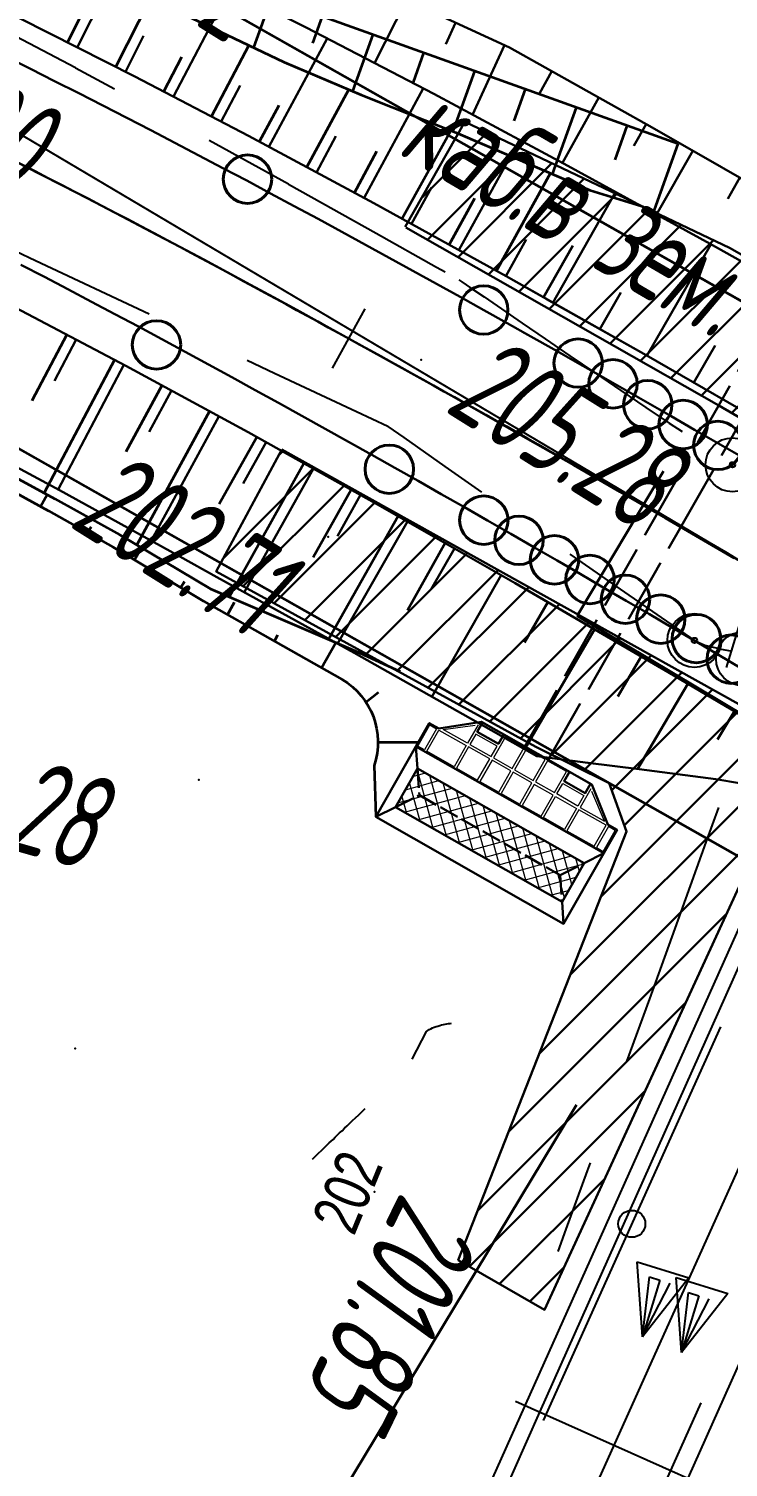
# Model space of a CAD drawing. Header units: millimetres. Extents: x -1799 to 6962, y -1020 to 4121.
# Drawn here: x 4427.6 to 4453.5, y 2920.2 to 2973.5 of the extents above; entities that cross this region are included whole.
import ezdxf

# ---------------------------------------------------------------- set-up
doc = ezdxf.new("R2010")
doc.units = ezdxf.units.MM
doc.linetypes.add('ACAD_ISO02W100', pattern=[15, 12, -3])
doc.linetypes.add('CONTI', pattern=[0])
for name, color, linetype, lineweight in [('10', 1, 'Continuous', 35), ('Георешетка', 80, 'Continuous', 30), ('КОПИЯ_ОСЬ_13_ОТКОСЫ', 7, 'Continuous', 30), ('КОПИЯ_ОСЬ_ГРАНИЦЫ_ПОЛОС', 7, 'Continuous', 30), ('Огражд-перила', 1, 'ограждение2', 40), ('ОСЬ_ВЕРХ_ПОКРЫТИЯ_ГРАНИЦЫ_ПОЛОС', 7, 'Continuous', 30), ('ОСЬ_ВЕРХ_ПОКРЫТИЯ_ОСЬ', 1, 'Continuous', 30), ('Ось_примыкания', 1, 'Continuous', 35), ('Трубы мет.', 7, 'ACAD_ISO02W100', 30)]:
    doc.layers.add(name, color=color, linetype=linetype, lineweight=lineweight)
for name, color, linetype in [('GOR_BDEFAULT', 212, 'CONTI'), ('NAD_MDEFAULT', 7, 'CONTI'), ('PI_OTDEFAULT', 172, 'CONTI'), ('PI_TTDEFAULT', 5, 'CONTI'), ('PLN_O', 7, 'CONTI'), ('SIT_LDEFAULT', 7, 'CONTI'), ('USLZNDEFAULT', 7, 'CONTI'), ('КОПИЯ_ОСЬ_ТАНГЕНСЫ', 1, 'Continuous'), ('ОСЬ_ВЕРХ_ПОКРЫТИЯ_ОТКОСЫ', 7, 'Continuous'), ('ОСЬ_ВЕРХ_ПОКРЫТИЯ_ПИКЕТЫ', 1, 'Continuous'), ('ОСЬ_ВЕРХ_ПОКРЫТИЯ_ТАНГЕНСЫ', 1, 'Continuous'), ('разметка', 7, 'Continuous')]:
    doc.layers.add(name, color=color, linetype=linetype)
doc.styles.add('eskd', font='spds.shx', dxfattribs={"width": 1.2, "oblique": 15})
doc.styles.add('SHRFT', font='TXT', dxfattribs={"width": 3.5})
doc.linetypes.add('ограждение2', pattern='A,0.25,-0.1,[132,ltypeshp.shx,S=0.1,R=0,X=-0.1,Y=0],-0.1,1', length=1.45)

# ---------------------------------------------------------------- blocks, each defined once
blk = doc.blocks.new('BL_4019')
at = {"color": 0}
for p, q in [((0, 0), (-1, 2.6)), ((-1, 2.6), (1, 2.6)), ((0, 0), (-0.4, 2.2)), ((-0.4, 2.2), (0, 2.2)), ((1, 2.6), (0, 0)), ((0, 2.2), (0, 0)), ((0, 0), (0.4, 2.2))]:
    blk.add_line(p, q, dxfattribs=at)
blk = doc.blocks.new('BL_11')
at = {"color": 0}
for p, q in [((-1, 0), (-1, 3.6)), ((1, 0), (1, 3.6))]:
    blk.add_line(p, q, dxfattribs=at)
for centre in [(0, 3.2), (0, 1.6)]:
    blk.add_circle(centre, 0, dxfattribs=at)
blk.add_arc((0, 2.8), 1.2, 36, 143, dxfattribs=at)
blk = doc.blocks.new('BL_26')
at = {"color": 0}
for radius in [1, 0.1]:
    blk.add_circle((0, 0), radius, dxfattribs=at)
blk = doc.blocks.new('A$C722332E8')
at = {"layer": 'Трубы мет.', "linetype": 'Continuous', "lineweight": 0}
h = blk.add_hatch(dxfattribs=at)
h.set_pattern_fill('ANSI37', color=256, scale=32, angle=180, style=0)
h.set_pattern_definition([(225, (1764.2833, 2123.5905), (2.828427, -2.828427), []), (315, (1764.2833, 2123.5905), (2.828427, 2.828427), [])])
h.paths.add_polyline_path([(-43.25, 35.5), (-26.75, 35.5), (-26.75, -35.5), (-43.25, -35.5)])
at = {"layer": 'Трубы мет.', "linetype": 'Continuous', "ltscale": 0.6}
for p, q in [((-50, 40), (-43.25, 35.5)), ((-20, 40), (-26.75, 35.5)), ((-50, -40), (-43.25, -35.5)), ((-20, -40), (-26.75, -35.5))]:
    blk.add_line(p, q, dxfattribs=at)
for points in [[(-20, 40), (-50, 40), (-50, -40), (-20, -40)], [(0, 23.5), (-10, 36), (-10, 40), (-20, 40), (-20, -40), (-10, -40), (-10, -36), (0, -23.5)], [(-26.75, 35.5), (-26.75, -35.5), (-43.25, -35.5), (-43.25, 35.5)], [(0, 23), (-4, 23), (-4, 14), (0, 14)], [(0, -23), (-4, -23), (-4, -14), (0, -14)]]:
    blk.add_lwpolyline(points, close=True, dxfattribs=at)
at = {"layer": 'Трубы мет.', "lineweight": 0}
for points in [[(-10.5, 36.62), (-19.5, 36.62), (-19.5, 39.5), (-10.5, 39.5)], [(-10.5, 34.38), (-10.5, 24), (-19.5, 24), (-19.5, 35.62), (-10.5, 35.62), (-10.5, 35.62)], [(-1.6, 24), (-9.5, 24), (-9.5, 34.38)], [(-10.5, 23), (-19.5, 23), (-19.5, 14), (-10.5, 14)], [(-5, 23), (-9.5, 23), (-9.5, 14), (-5, 14)], [(-10.5, 13), (-19.5, 13), (-19.5, 5), (-10.5, 5)], [(-0.5, 13), (-9.5, 13), (-9.5, 5), (-0.5, 5)], [(-10.5, 4), (-19.5, 4), (-19.5, -4), (-10.5, -4)], [(-0.5, 4), (-9.5, 4), (-9.5, -4), (-0.5, -4)], [(-10.5, -5), (-19.5, -5), (-19.5, -13), (-10.5, -13)], [(-0.5, -5), (-9.5, -5), (-9.5, -13), (-0.5, -13)], [(-10.5, -23), (-19.5, -23), (-19.5, -14), (-10.5, -14)], [(-5, -23), (-9.5, -23), (-9.5, -14), (-5, -14)], [(-10.5, -34.38), (-10.5, -24), (-19.5, -24), (-19.5, -35.62), (-10.5, -35.62), (-10.5, -35.62)], [(-1.6, -24), (-9.5, -24), (-9.5, -34.38)], [(-10.5, -36.62), (-19.5, -36.62), (-19.5, -39.5), (-10.5, -39.5)]]:
    blk.add_lwpolyline(points, close=True, dxfattribs=at)
at = {"layer": 'Трубы мет.', "ltscale": 0.6}
for points in [[(-43.25, 35.5), (-35, 30)], [(-26.75, 35.5), (-35, 30)], [(-35, 30), (-35, -30)], [(-35, -30), (-43.25, -35.5)], [(-35, -30), (-26.75, -35.5)]]:
    blk.add_lwpolyline(points, dxfattribs=at)
blk = doc.blocks.new('*U52')
at = {"layer": 'КОПИЯ_ОСЬ_13_ОТКОСЫ'}
for points in [[(1168.705, 754.434), (1172.33, 753.347), (1176.71, 751.252), (1181.049, 749.107), (1183.634, 747.799), (1187.37, 746.077), (1192.645, 743.121), (1197.866, 740.129), (1199.595, 739.126), (1200.766, 737.572), (1201.93, 736.018), (1203.667, 733.687), (1206.001, 731.049), (1207.164, 729.73), (1207.767, 728.583), (1208.418, 727.913), (1216.056, 723.143)], [(1166.651, 752.795), (1170.345, 751.447), (1171.218, 751.122), (1175.546, 748.999), (1179.834, 746.826), (1184.558, 744.36), (1189.532, 741.691), (1194.793, 738.801), (1196.537, 737.83), (1198.277, 736.856), (1199.559, 735.503), (1201.474, 733.472), (1203.341, 731.481), (1206.315, 728.293), (1207.097, 727.451), (1207.855, 726.963), (1216.056, 723.143)], [(1183.552, 747.84), (1182.369, 745.503)], [(1185.367, 747), (1185.002, 746.207)], [(1187.183, 746.163), (1185.997, 743.588)], [(1188.936, 745.2), (1188.473, 744.375)], [(1190.68, 744.222), (1189.324, 741.803)], [(1192.425, 743.244), (1191.973, 742.438)], [(1194.161, 742.252), (1192.808, 739.891)], [(1195.897, 741.258), (1195.446, 740.471)]]:
    blk.add_lwpolyline(points, dxfattribs=at)

msp = doc.modelspace()

# ---------------------------------------------------------------- hatches: boundary and pattern name
at = {"layer": 'Георешетка', "ltscale": 7}
h = msp.add_hatch(dxfattribs=at)
h.set_pattern_fill('ANSI31', color=256, scale=10, style=0)
h.set_pattern_definition([(45, (-243492.5362, -6436786.9103), (-0.88388347648, 0.88388347648), [])])
h.paths.add_polyline_path([(4468.287, 2975.323), (4464.153, 2977.036), (4460.218, 2965.892), (4459.846, 2964.062), (4458.925, 2962.342), (4453.581, 2965.386), (4443.778, 2970.047), (4441.563, 2966.153), (4453.188, 2959.539), (4459.986, 2955.589)])
h = msp.add_hatch(dxfattribs=at)
h.set_pattern_fill('ANSI31', color=256, scale=10, style=0)
h.set_pattern_definition([(45, (-243536.2727, -6436801.3012), (-0.88388347648, 0.88388347648), [])])
h.paths.add_polyline_path([(4456.406, 2947.088), (4436.997, 2957.902), (4434.568, 2953.389), (4446.405, 2946.891), (4449.129, 2945.535), (4449.767, 2943.745), (4443.536, 2927.863), (4446.732, 2926.023)])

# ---------------------------------------------------------------- linework, layer by layer
at = {"layer": '10'}
for p, q in [((4521.746, 2925.033), (4419.606, 2982.913)), ((4411.976, 2966.593), (4514.446, 2908.513))]:
    msp.add_line(p, q, dxfattribs=at)
for points in [[(4598.586, 2915.533), (4552.416, 2914.983), (4521.746, 2925.033), (4419.606, 2982.913), (4344.146, 3011.203), (4332.496, 3021.273), (4289.966, 3078.193), (4264.456, 3124.383), (4216.896, 3199.763), (4208.926, 3208.633), (4175.176, 3237.413), (4176.746, 3239.013), (4084.856, 3313.423)], [(4334.836, 2995.523), (4319.266, 3008.963), (4288.236, 3052.073), (4319.266, 3008.963), (4334.836, 2995.523), (4363.306, 2985.263), (4364.906, 2990.013), (4372.426, 2987.253), (4370.836, 2982.483), (4411.976, 2966.593), (4514.446, 2908.513), (4549.656, 2896.993), (4558.246, 2896.753), (4557.366, 2900.733), (4579.636, 2901.023)]]:
    msp.add_lwpolyline(points, dxfattribs=at)
at = {"layer": 'GOR_BDEFAULT', "color": 212, "elevation": 202, "flags": 128}
for points in [[(4441.832, 2935.309), (4442.362, 2936.339), (4442.412, 2936.379), (4442.462, 2936.409), (4442.522, 2936.439), (4442.582, 2936.469), (4442.642, 2936.499), (4442.712, 2936.519), (4442.782, 2936.539), (4442.852, 2936.559), (4442.912, 2936.579), (4442.982, 2936.599), (4443.052, 2936.609), (4443.112, 2936.619), (4443.172, 2936.629), (4443.232, 2936.639), (4443.282, 2936.649)], [(4441.832, 2935.309), (4442.362, 2936.339), (4442.412, 2936.379), (4442.462, 2936.409), (4442.522, 2936.439), (4442.582, 2936.469), (4442.642, 2936.499), (4442.712, 2936.519), (4442.782, 2936.539), (4442.852, 2936.559), (4442.912, 2936.579), (4442.982, 2936.599), (4443.052, 2936.609), (4443.112, 2936.619), (4443.172, 2936.629), (4443.232, 2936.639), (4443.282, 2936.649)], [(4438.132, 2931.609), (4438.692, 2932.149), (4438.752, 2932.209), (4438.822, 2932.269), (4438.902, 2932.339), (4438.972, 2932.419), (4439.052, 2932.489), (4439.142, 2932.579), (4439.232, 2932.659), (4439.322, 2932.749), (4439.422, 2932.839), (4439.522, 2932.939), (4439.622, 2933.039), (4439.732, 2933.139), (4439.852, 2933.249), (4439.962, 2933.359), (4440.082, 2933.479)], [(4438.132, 2931.609), (4438.692, 2932.149), (4438.752, 2932.209), (4438.822, 2932.269), (4438.902, 2932.339), (4438.972, 2932.419), (4439.052, 2932.489), (4439.142, 2932.579), (4439.232, 2932.659), (4439.322, 2932.749), (4439.422, 2932.839), (4439.522, 2932.939), (4439.622, 2933.039), (4439.732, 2933.139), (4439.852, 2933.249), (4439.962, 2933.359), (4440.082, 2933.479)]]:
    msp.add_lwpolyline(points, dxfattribs=at)
at = {"layer": 'PI_TTDEFAULT', "color": 5}
for p in [(4442.162, 2961.229, 205.284), (4438.722, 2954.669, 202.709), (4433.922, 2945.669, 202.285), (4429.342, 2935.709, 202.553), (4440.432, 2930.389, 201.851)]:
    msp.add_point(p, dxfattribs=at)
at = {"layer": 'PLN_O'}
for p, q in [((4453.242, 2936.509), (4446.682, 2921.919)), ((4452.522, 2922.579), (4445.962, 2907.989))]:
    msp.add_line(p, q, dxfattribs=at)
msp.add_circle((4449.962, 2929.209), 0.5, dxfattribs=at)
at = {"layer": 'SIT_LDEFAULT', "color": 7}
for p, q in [((4425.512, 2974.089), (4429.362, 2972.059)), ((4429.362, 2972.049), (4430.802, 2971.269)), ((4434.312, 2969.369), (4437.252, 2967.749)), ((4437.252, 2967.739), (4440.492, 2965.929)), ((4423.472, 2966.989), (4427.882, 2964.909)), ((4440.492, 2965.929), (4442.732, 2964.669)), ((4427.882, 2964.909), (4432.092, 2962.929)), ((4442.732, 2964.669), (4443.052, 2964.489)), ((4443.562, 2964.199), (4443.672, 2964.119)), ((4443.672, 2964.119), (4443.992, 2963.899)), ((4443.992, 2963.899), (4444.492, 2963.559)), ((4444.492, 2963.559), (4445.132, 2963.119)), ((4445.132, 2963.119), (4445.902, 2962.589)), ((4445.902, 2962.589), (4446.752, 2962.009)), ((4446.752, 2962.009), (4447.662, 2961.379)), ((4435.712, 2961.219), (4436.732, 2960.739)), ((4447.662, 2961.379), (4448.612, 2960.739)), ((4436.732, 2960.739), (4439.762, 2959.309)), ((4448.612, 2960.739), (4449.562, 2960.089)), ((4449.562, 2960.089), (4450.482, 2959.459)), ((4432.402, 2892.039), (4462.712, 2959.799)), ((4439.762, 2959.319), (4440.932, 2958.769)), ((4450.482, 2959.459), (4451.352, 2958.879)), ((4440.932, 2958.759), (4441.522, 2958.349)), ((4451.352, 2958.879), (4451.822, 2958.569)), ((4441.522, 2958.349), (4443.042, 2957.279)), ((4443.042, 2957.279), (4444.392, 2956.329)), ((4447.662, 2954.029), (4449.692, 2952.619)), ((4449.692, 2952.619), (4451.402, 2951.429)), ((4451.402, 2951.429), (4452.282, 2950.829)), ((4452.282, 2950.829), (4452.672, 2950.649)), ((4452.672, 2950.659), (4453.132, 2950.539)), ((4453.132, 2950.529), (4453.612, 2950.439)), ((4453.172, 2944.639), (4452.702, 2943.349)), ((4446.562, 2922.229), (4455.982, 2943.359)), ((4452.702, 2943.349), (4451.782, 2940.769)), ((4458.592, 2941.699), (4435.592, 2890.499)), ((4451.782, 2940.769), (4450.622, 2937.549)), ((4461.462, 2940.919), (4452.042, 2919.789)), ((4450.612, 2937.549), (4449.772, 2935.229)), ((4448.312, 2931.179), (4447.522, 2929.009)), ((4448.422, 2931.469), (4448.312, 2931.179)), ((4447.522, 2929.009), (4447.222, 2928.179)), ((4445.652, 2922.639), (4452.952, 2919.379)), ((4436.792, 2900.309), (4446.562, 2922.229))]:
    msp.add_line(p, q, dxfattribs=at)
at = {"layer": 'Георешетка', "ltscale": 7}
for points in [[(4441.594, 2966.135), (4453.188, 2959.539), (4459.986, 2955.589), (4468.287, 2975.323), (4464.153, 2977.036), (4460.218, 2965.892), (4459.846, 2964.062), (4458.925, 2962.342), (4453.581, 2965.386), (4443.778, 2970.047), (4441.563, 2966.153)], [(4436.997, 2957.902), (4434.568, 2953.389), (4446.405, 2946.891), (4449.129, 2945.535), (4449.767, 2943.745), (4443.536, 2927.863), (4446.732, 2926.023), (4456.406, 2947.088), (4436.997, 2957.902)]]:
    msp.add_lwpolyline(points, dxfattribs=at)
at = {"layer": 'Георешетка', "color": 1, "ltscale": 7}
msp.add_lwpolyline([(4353.243, 2883.18), (4402.953, 2859.103), (4447.914, 2933.621)], dxfattribs=at)
at = {"layer": 'КОПИЯ_ОСЬ_13_ОТКОСЫ'}
for points in [[(4392.746, 2987.945), (4398.275, 2985.747), (4403.323, 2983.68), (4407.719, 2981.827), (4412.282, 2979.839), (4416.824, 2977.786), (4417.729, 2977.367), (4418.561, 2977.075), (4421.948, 2975.865), (4422.811, 2975.552), (4424.725, 2974.848), (4427.303, 2973.881), (4431.55, 2971.734), (4435.762, 2969.534), (4440.406, 2967.037), (4445.303, 2964.331), (4450.49, 2961.398), (4452.211, 2960.411), (4453.929, 2959.421), (4456.239, 2958.083), (4459.311, 2956.291), (4463.634, 2953.753), (4498.766, 2933.04)], [(4393.565, 2979.219), (4398.749, 2977.168), (4403.811, 2975.101), (4408.306, 2973.2), (4412.77, 2971.243), (4413.659, 2970.843), (4414.546, 2970.442), (4416.769, 2969.134), (4419.986, 2967.177), (4423.004, 2965.28), (4427.123, 2963.173), (4431.22, 2961.01), (4435.751, 2958.546), (4440.545, 2955.869), (4445.642, 2952.957), (4451.312, 2949.652), (4454.352, 2947.859), (4458.642, 2945.315), (4493.683, 2924.439)], [(4424.718, 2979.518), (4428.412, 2978.171), (4429.285, 2977.846), (4433.612, 2975.723), (4437.901, 2973.55), (4442.624, 2971.084), (4447.599, 2968.415), (4452.86, 2965.525), (4454.604, 2964.554), (4456.344, 2963.58), (4457.626, 2962.227), (4459.54, 2960.196), (4461.408, 2958.204), (4464.381, 2955.017), (4465.164, 2954.175), (4465.922, 2953.686), (4474.123, 2949.867), (4477.698, 2948.055), (4481.307, 2946.691), (4487.007, 2942.186)], [(4429.423, 2972.809), (4431.436, 2976.79)], [(4432.983, 2970.985), (4435.071, 2974.984)], [(4431.208, 2971.906), (4431.879, 2973.233)], [(4436.524, 2969.124), (4438.684, 2973.141)], [(4434.756, 2970.059), (4435.452, 2971.392)], [(4440.047, 2967.23), (4442.23, 2971.29)], [(4438.286, 2968.177), (4439.005, 2969.516)], [(4443.55, 2965.3), (4445.804, 2969.378)], [(4441.8, 2966.267), (4442.543, 2967.612)], [(4447.042, 2963.348), (4449.36, 2967.447)], [(4445.301, 2964.332), (4446.052, 2965.692)], [(4450.523, 2961.378), (4452.89, 2965.508)], [(4448.783, 2962.363), (4449.556, 2963.73)], [(4429.386, 2961.978), (4428.578, 2960.448)], [(4452.259, 2960.384), (4453.051, 2961.758)], [(4431.154, 2961.044), (4428.718, 2956.43)], [(4432.912, 2960.09), (4432.081, 2958.562)], [(4434.669, 2959.135), (4432.164, 2954.526)], [(4424.741, 2958.566), (4428.766, 2956.404), (4433.225, 2953.938), (4434.59, 2953.17), (4439.674, 2950.366), (4444.752, 2947.501), (4446.444, 2946.535), (4448.335, 2946.298), (4450.229, 2946.056), (4453.073, 2945.685), (4456.581, 2945.096), (4458.337, 2944.799), (4460.053, 2943.778), (4467.096, 2938.013), (4469.601, 2934.394), (4472.54, 2931.901), (4478.748, 2928.254), (4481.166, 2926.842), (4482.211, 2926.251), (4486.508, 2923.694), (4491.388, 2920.555)], [(4436.422, 2958.172), (4435.569, 2956.645)], [(4438.168, 2957.197), (4435.607, 2952.61)], [(4439.914, 2956.222), (4439.06, 2954.693)], [(4441.654, 2955.235), (4439.064, 2950.703)], [(4443.391, 2954.243), (4442.527, 2952.732)], [(4445.127, 2953.251), (4442.551, 2948.743)], [(4446.858, 2952.248), (4445.986, 2950.753)], [(4448.585, 2951.241), (4445.993, 2946.793)], [(4450.313, 2950.234), (4449.45, 2948.751)], [(4452.039, 2949.223), (4450.176, 2946.062)], [(4453.762, 2948.207), (4453.141, 2947.154)]]:
    msp.add_lwpolyline(points, dxfattribs=at)
at = {"layer": 'КОПИЯ_ОСЬ_ГРАНИЦЫ_ПОЛОС'}
for points in [[(4423.53, 2975.288), (4424.725, 2974.848), (4427.303, 2973.881), (4431.55, 2971.734), (4435.762, 2969.534), (4440.406, 2967.037), (4445.303, 2964.331), (4448.183, 2962.702)], [(4446.804, 2963.482), (4450.49, 2961.398), (4452.211, 2960.411), (4453.929, 2959.421), (4456.239, 2958.083), (4459.311, 2956.291), (4463.634, 2953.753), (4479.832, 2944.203), (4485.721, 2939.886)], [(4447.934, 2951.738), (4474.789, 2935.695), (4483.89, 2931.437), (4494.192, 2925.3)]]:
    msp.add_lwpolyline(points, dxfattribs=at)
at = {"layer": 'КОПИЯ_ОСЬ_ТАНГЕНСЫ'}
msp.add_line((4420.882, 2973.399), (4535.832, 2905.259), dxfattribs=at)
at = {"layer": 'Огражд-перила', "linetype": 'Continuous'}
for centre in [(4435.728, 2967.925), (4444.479, 2963.077), (4432.357, 2961.784), (4447.975, 2961.108), (4449.266, 2960.341), (4450.554, 2959.568), (4451.864, 2958.834), (4453.15, 2958.058), (4440.981, 2957.176), (4444.48, 2955.287), (4445.783, 2954.541), (4447.1, 2953.817), (4448.414, 2953.088), (4449.727, 2952.357), (4451.034, 2951.618), (4452.354, 2950.898), (4453.647, 2950.135)]:
    msp.add_circle(centre, 0.897, dxfattribs=at)
at = {"layer": 'ОСЬ_ВЕРХ_ПОКРЫТИЯ_ГРАНИЦЫ_ПОЛОС'}
for points in [[(4426.789, 2972.462), (4427.687, 2972.014), (4428.583, 2971.563), (4429.477, 2971.11), (4430.37, 2970.654), (4431.262, 2970.195), (4432.152, 2969.735), (4433.041, 2969.272), (4433.928, 2968.807), (4434.814, 2968.339), (4435.698, 2967.87), (4436.581, 2967.399), (4437.463, 2966.926), (4438.344, 2966.45), (4439.223, 2965.973), (4440.102, 2965.494), (4440.979, 2965.014), (4441.855, 2964.532), (4442.729, 2964.048), (4443.603, 2963.563), (4444.476, 2963.076), (4445.347, 2962.588), (4446.218, 2962.098), (4447.087, 2961.607), (4447.48, 2961.385)], [(4427.331, 2964.754), (4428.204, 2964.3), (4429.077, 2963.844), (4429.948, 2963.385), (4430.818, 2962.924), (4431.687, 2962.461), (4432.555, 2961.995), (4433.422, 2961.527), (4434.288, 2961.057), (4435.154, 2960.585), (4436.018, 2960.111), (4436.882, 2959.635), (4437.745, 2959.157), (4438.607, 2958.677), (4439.468, 2958.196), (4440.329, 2957.713), (4441.189, 2957.228), (4442.048, 2956.741), (4442.907, 2956.253), (4443.765, 2955.764), (4444.591, 2955.291)], [(4445.888, 2962.284), (4446.218, 2962.098), (4447.087, 2961.607), (4447.956, 2961.115), (4448.824, 2960.622), (4449.69, 2960.127), (4450.556, 2959.632), (4451.421, 2959.136), (4452.286, 2958.638), (4453.149, 2958.14), (4454.012, 2957.641)]]:
    msp.add_lwpolyline(points, dxfattribs=at)
at = {"layer": 'ОСЬ_ВЕРХ_ПОКРЫТИЯ_ГРАНИЦЫ_ПОЛОС', "linetype": 'Continuous'}
msp.add_lwpolyline([(4454.027, 2949.794), (4453.174, 2950.297), (4452.32, 2950.799), (4451.466, 2951.3), (4450.612, 2951.801), (4449.758, 2952.3), (4448.903, 2952.798), (4448.048, 2953.296), (4447.192, 2953.792), (4446.336, 2954.287), (4445.48, 2954.78), (4444.623, 2955.273), (4443.765, 2955.764), (4442.907, 2956.253), (4442.048, 2956.741), (4441.189, 2957.228), (4440.329, 2957.713), (4439.468, 2958.196), (4438.607, 2958.677), (4437.745, 2959.157), (4436.882, 2959.635), (4436.018, 2960.111), (4435.154, 2960.585), (4434.288, 2961.057), (4433.422, 2961.527), (4432.555, 2961.995), (4431.687, 2962.461), (4430.818, 2962.924), (4429.948, 2963.385), (4429.077, 2963.844), (4428.204, 2964.3), (4427.331, 2964.754)], dxfattribs=at)
at = {"layer": 'ОСЬ_ВЕРХ_ПОКРЫТИЯ_ОСЬ'}
msp.add_lwpolyline([(4427.155, 2968.572), (4428.028, 2968.126), (4428.9, 2967.679), (4429.771, 2967.228), (4430.641, 2966.776), (4431.509, 2966.321), (4432.376, 2965.864), (4433.242, 2965.404), (4434.107, 2964.943), (4434.971, 2964.479), (4435.834, 2964.014), (4436.696, 2963.546), (4437.557, 2963.077), (4438.417, 2962.606), (4439.275, 2962.133), (4440.99, 2961.182), (4442.702, 2960.225), (4444.41, 2959.262), (4446.114, 2958.294), (4447.816, 2957.32), (4449.516, 2956.342), (4451.213, 2955.36), (4453.754, 2953.88)], dxfattribs=at)
at = {"layer": 'ОСЬ_ВЕРХ_ПОКРЫТИЯ_ОТКОСЫ'}
msp.add_lwpolyline([(4402.329, 2975.707), (4403.811, 2975.101), (4408.306, 2973.2), (4412.77, 2971.243), (4413.659, 2970.843), (4414.546, 2970.442), (4416.769, 2969.134), (4419.986, 2967.177), (4423.004, 2965.28), (4427.123, 2963.173), (4431.22, 2961.01), (4435.751, 2958.546), (4440.545, 2955.869), (4440.545, 2955.869)], dxfattribs=at)
at = {"layer": 'ОСЬ_ВЕРХ_ПОКРЫТИЯ_ПИКЕТЫ'}
msp.add_line((4438.876, 2960.926), (4440.085, 2963.114), dxfattribs=at)
at = {"layer": 'ОСЬ_ВЕРХ_ПОКРЫТИЯ_ТАНГЕНСЫ'}
msp.add_line((4420.882, 2973.399), (4535.832, 2905.259), dxfattribs=at)
at = {"layer": 'Ось_примыкания', "color": 0, "ltscale": 7}
for p, q in [((4451.665, 2969.23), (4425.341, 2978.68)), ((4440.113, 2948.547), (4440.581, 2948.912)), ((4440.559, 2947.059), (4442.062, 2947.06))]:
    msp.add_line(p, q, dxfattribs=at)
at = {"layer": 'Ось_примыкания', "color": 0}
for p, q in [((4429.064, 2972.991), (4429.706, 2974.261)), ((4430.849, 2972.088), (4432.139, 2974.638)), ((4436.606, 2974.636), (4435.948, 2972.803)), ((4438.489, 2973.96), (4438.131, 2972.965)), ((4440.371, 2973.284), (4439.62, 2971.191)), ((4434.399, 2970.246), (4435.777, 2972.884)), ((4442.253, 2972.609), (4441.865, 2971.525)), ((4432.626, 2971.172), (4433.299, 2972.459)), ((4444.136, 2971.933), (4443.334, 2969.699)), ((4437.931, 2968.368), (4439.481, 2971.25)), ((4446.018, 2971.257), (4445.597, 2970.083)), ((4436.17, 2969.315), (4436.899, 2970.672)), ((4447.901, 2970.581), (4447.015, 2968.116)), ((4441.447, 2966.461), (4443.254, 2969.731)), ((4449.783, 2969.906), (4449.328, 2968.639)), ((4439.692, 2967.42), (4440.519, 2968.957)), ((4451.665, 2969.23), (4450.79, 2966.792)), ((4444.949, 2964.527), (4446.947, 2968.145)), ((4443.198, 2965.494), (4444.15, 2967.217)), ((4446.691, 2963.546), (4447.775, 2965.462)), ((4429.033, 2962.165), (4427.736, 2959.708)), ((4430.802, 2961.231), (4428.197, 2956.298)), ((4432.561, 2960.281), (4431.225, 2957.822)), ((4434.319, 2959.325), (4431.626, 2954.374)), ((4436.074, 2958.366), (4434.682, 2955.875)), ((4437.82, 2957.391), (4435.059, 2952.447)), ((4447.934, 2951.738), (4451.14, 2957.104)), ((4428.062, 2955.794), (4428.306, 2956.238)), ((4439.566, 2956.416), (4438.164, 2953.905)), ((4429.808, 2954.819), (4429.935, 2955.043)), ((4441.312, 2955.441), (4438.726, 2950.859)), ((4431.539, 2953.816), (4431.808, 2954.266)), ((4443.058, 2954.465), (4441.649, 2951.945)), ((4433.255, 2952.79), (4433.391, 2953.016)), ((4434.984, 2951.785), (4435.246, 2952.248)), ((4436.726, 2950.802), (4436.857, 2951.034)), ((4438.467, 2949.819), (4438.995, 2950.753))]:
    msp.add_line(p, q, dxfattribs=at)
for points in [[(4425.237, 2977.996), (4428.571, 2976.417), (4432.864, 2974.277), (4437.082, 2972.26), (4439.942, 2971.055), (4443.444, 2969.655), (4448.414, 2967.513), (4450.335, 2966.93)], [(4400.097, 2971.174), (4404.364, 2968.965), (4408.612, 2966.696), (4411.973, 2964.844), (4414.02, 2963.283), (4417.286, 2962.058), (4419.625, 2960.464), (4420.348, 2959.964), (4424.36, 2957.828), (4428.356, 2955.633), (4429.153, 2955.188), (4430.747, 2954.29), (4434.101, 2952.283), (4439.236, 2949.384), (4439.236, 2949.384)], [(4400.262, 2971.51), (4404.521, 2969.33), (4408.782, 2967.078), (4412.155, 2965.24), (4414.242, 2963.756), (4417.487, 2962.473), (4419.831, 2960.878), (4420.555, 2960.379), (4424.582, 2958.26), (4428.594, 2956.082), (4430.995, 2954.749), (4434.358, 2952.748), (4439.716, 2950.443), (4441.386, 2949.679)]]:
    msp.add_lwpolyline(points, dxfattribs=at)
at = {"layer": 'Ось_примыкания', "color": 0, "ltscale": 7}
msp.add_lwpolyline([(4439.236, 2949.384, -0.353782), (4440.417, 2946.195), (4440.485, 2944.289)], format="xyb", dxfattribs=at)
at = {"layer": 'разметка', "lineweight": 30, "ltscale": 7}
msp.add_lwpolyline([(4305.468, 3041.576, 0.016587), (4313.863, 3028.483, 0.058059), (4326.517, 3013.778, 0.020124), (4330.246, 3010.713, 0.042958), (4330.246, 3010.713, 0.054981), (4345.349, 3001.942, 0.018087), (4361.595, 2995.447), (4370.339, 2992.195), (4384.746, 2986.808, -0.018348), (4417.442, 2973.301, -0.01381), (4433.242, 2965.404, -0.01151), (4458.029, 2951.379), (4460.672, 2949.812)], format="xyb", dxfattribs=at)
at = {"layer": 'Трубы мет.', "ltscale": 0.2}
for points in [[(4446, 2946.904), (4450.928, 2955.567), (4455.796, 2964.122)], [(4446.869, 2946.409), (4451.798, 2955.072), (4456.665, 2963.628)]]:
    msp.add_lwpolyline(points, dxfattribs=at)
at = {"layer": 'Трубы мет.', "linetype": 'Continuous'}
msp.add_lwpolyline([(4448.477, 2945.495), (4449.069, 2944.007), (4449.416, 2943.809), (4448.922, 2942.94), (4441.969, 2946.896), (4442.463, 2947.765), (4442.811, 2947.568), (4444.392, 2947.819)], close=True, dxfattribs=at)
for points in [[(4447.738, 2945.915), (4445.13, 2947.398)], [(4440.485, 2944.289), (4447.438, 2940.333), (4448.922, 2942.94), (4441.969, 2946.896), (4440.485, 2944.289)]]:
    msp.add_lwpolyline(points, dxfattribs=at)

# ---------------------------------------------------------------- block references
at = {"layer": 'USLZNDEFAULT', "color": 7, "rotation": 342.9999999999999}
for name, p in [('BL_26', (4453.692, 2957.339)), ('BL_11', (4454.422, 2949.529)), ('BL_26', (4452.282, 2950.829)), ('BL_26', (4454.082, 2950.149)), ('BL_4019', (4450.362, 2925.019)), ('BL_4019', (4451.802, 2924.439))]:
    msp.add_blockref(name, p, dxfattribs=at)
at = {"layer": 'КОПИЯ_ОСЬ_13_ОТКОСЫ'}
msp.add_blockref('*U52', (3258.067, 2226.724), dxfattribs=at)
at = {"layer": 'Трубы мет.', "lineweight": 30, "ltscale": 7, "xscale": 0.1, "yscale": 0.1, "zscale": 0.1, "rotation": 60.36318542294293}
msp.add_blockref('A$C722332E8', (4446.434, 2946.657), dxfattribs=at)

# ---------------------------------------------------------------- texts
at = {"layer": 'GOR_BDEFAULT', "color": 212, "style": 'SHRFT', "width": 0.75}
msp.add_text('202', height=1.7223, rotation=67.6255, dxfattribs=at).set_placement((4439.671, 2928.725, 202))
msp.add_text('202', height=1.7223, rotation=67.6255, dxfattribs=at).set_placement((4439.671, 2928.725, 202))
at = {"layer": 'NAD_MDEFAULT', "color": 7, "style": 'eskd', "oblique": 10, "width": 0.8}
msp.add_text('каб.в зем.', height=3.5, rotation=329.6565, dxfattribs=at).set_placement((4441.191, 2968.935, -205.406))
at = {"layer": 'PI_OTDEFAULT', "color": 172, "style": 'eskd', "oblique": 10, "width": 0.8}
for s, rotation, p in [('205.02', 328, (4427.812, 2977.389)), ('205.00', 332.7785, (4419.644, 2971.202)), ('205.28', 328, (4442.952, 2959.369)), ('202.71', 328, (4429.038, 2955.107)), ('202.28', 344, (4421.55, 2944.632)), ('201.85', 244, (4441.435, 2930.468))]:
    msp.add_text(s, height=3.5, rotation=rotation, dxfattribs=at).set_placement(p)

doc.saveas('drawing.dxf')
